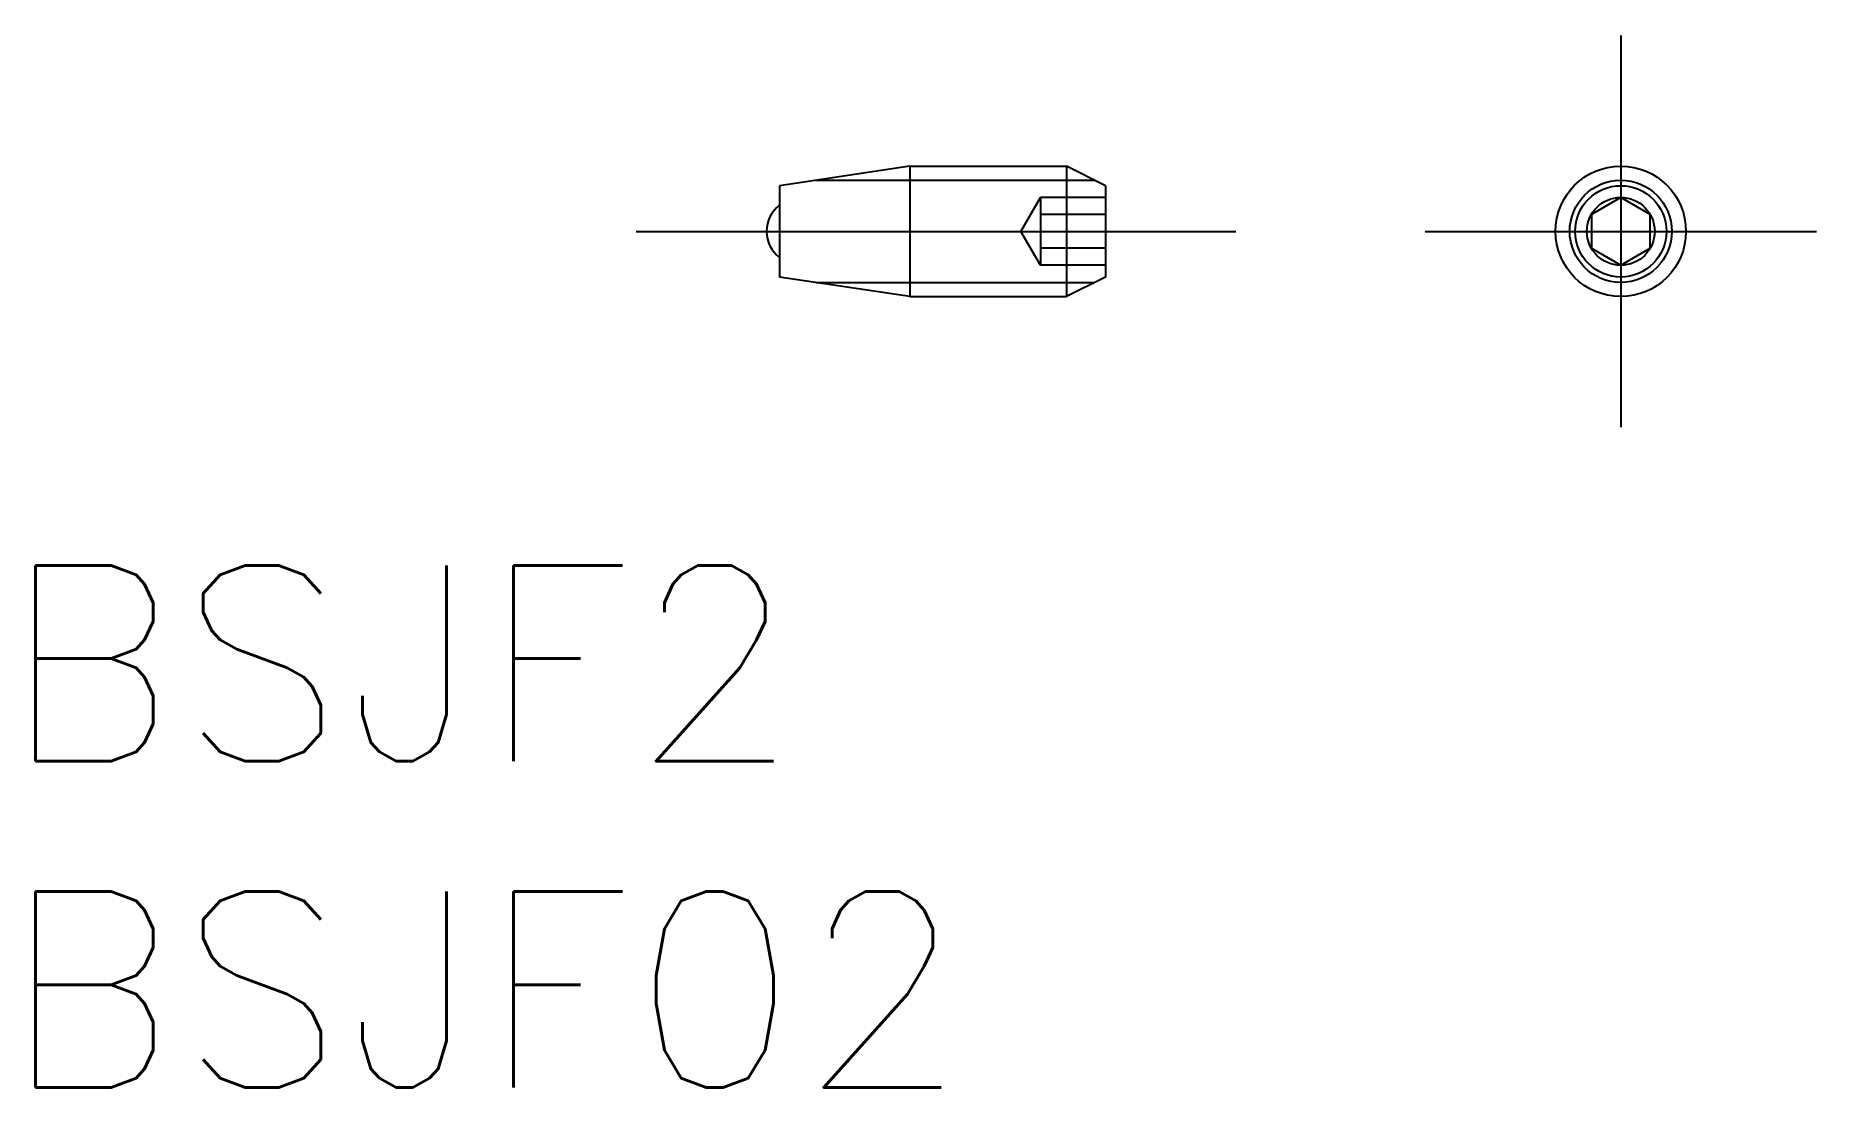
# Model space of a CAD drawing. Extents: x -24.3 to 3, y -13.1 to 3.
import ezdxf

# ---------------------------------------------------------------- set-up
doc = ezdxf.new("R2010")
doc.units = 0
doc.linetypes.add('CENTER', pattern=[50.8, 31.75, -6.35, 6.35, -6.35])
doc.linetypes.add('DASHED', pattern=[19.05, 12.7, -6.35])
doc.layers.get('0').update_dxf_attribs({"linetype": 'CONTINUOUS'})
doc.layers.add('CENTER', color=1, linetype='CENTER')
doc.styles.get("Standard").update_dxf_attribs({"font": 'txt.shx', "height": 3, "bigfont": 'bigfont.shx'})

msp = doc.modelspace()

# ---------------------------------------------------------------- linework, layer by layer
at = {"color": 7, "linetype": 'CONTINUOUS'}
for p, q in [((-10.901, 1), (-12.901, 0.7)), ((-10.901, 1), (-8.501, 1)), ((-10.901, 1), (-10.901, -1)), ((-8.501, 1), (-8.501, -1)), ((-7.901, 0.7), (-8.501, 1)), ((-12.901, 0.7), (-12.901, -0.7)), ((-7.901, 0.7), (-7.901, -0.7)), ((0, 0.52), (-0.45, 0.26)), ((0.45, 0.26), (0, 0.52)), ((-0.45, 0.26), (-0.45, -0.26)), ((0.45, -0.26), (0.45, 0.26)), ((-0.45, -0.26), (0, -0.52)), ((0, -0.52), (0.45, -0.26)), ((-10.901, -1), (-12.901, -0.7)), ((-7.901, -0.7), (-8.501, -1)), ((-10.901, -1), (-8.501, -1))]:
    msp.add_line(p, q, dxfattribs=at)
at = {"color": 3, "linetype": 'CONTINUOUS'}
for p, q in [((-12.345, 0.784), (-8.068, 0.784)), ((-12.345, -0.783), (-8.068, -0.783))]:
    msp.add_line(p, q, dxfattribs=at)
at = {"color": 3, "linetype": 'DASHED'}
for p, q in [((-9.201, 0), (-8.901, 0.52)), ((-8.901, 0.52), (-8.901, -0.52)), ((-7.901, 0.52), (-8.901, 0.52)), ((-8.901, -0.52), (-9.201, 0)), ((-7.901, 0.26), (-8.901, 0.26)), ((-7.901, -0.26), (-8.901, -0.26)), ((-7.901, -0.52), (-8.901, -0.52))]:
    msp.add_line(p, q, dxfattribs=at)
at = {"color": 7, "linetype": 'CONTINUOUS'}
for radius in [1, 0.7, 0.52]:
    msp.add_circle((0, 0), radius, dxfattribs=at)
at = {"color": 3, "linetype": 'CONTINUOUS'}
msp.add_circle((0, 0), 0.783, dxfattribs=at)
at = {"color": 7, "linetype": 'CONTINUOUS'}
msp.add_arc((-12.601, 0), 0.5, 126.8699, 233.1301, dxfattribs=at)
at = {"layer": 'CENTER', "color": 1, "linetype": 'CENTER'}
for p, q in [((0, 3), (0, -3)), ((-15.101, 0), (-5.901, 0)), ((-3, 0), (3, 0))]:
    msp.add_line(p, q, dxfattribs=at)

# ---------------------------------------------------------------- texts
at = {"color": 7, "linetype": 'CONTINUOUS'}
for s, p in [('BSJF2', (-24.824, -8.121)), ('BSJF02', (-24.824, -13.121))]:
    msp.add_text(s, height=3, dxfattribs=at).set_placement(p)

doc.saveas('drawing.dxf')
